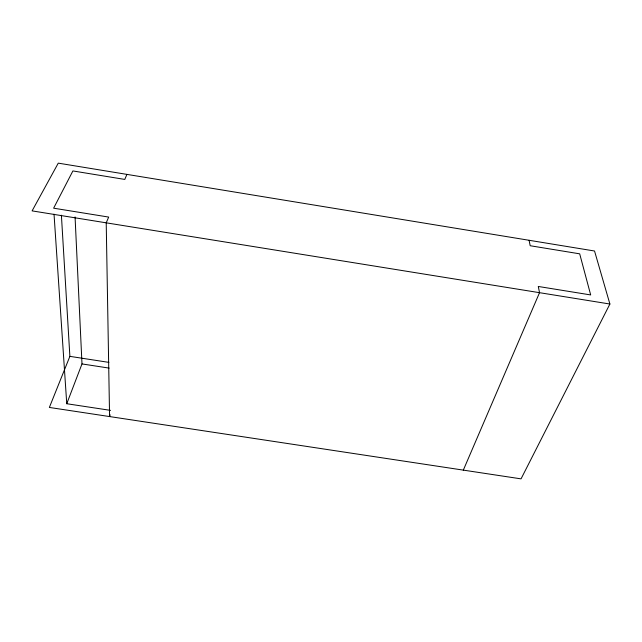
<?xml version="1.0" encoding="UTF-8"?>
<svg xmlns="http://www.w3.org/2000/svg" width="642" height="642" viewBox="0 0 642 642"><rect width="100%" height="100%" fill="white"/><g stroke="black" fill="none" stroke-linecap="round" stroke-linejoin="round"><path stroke-width="0.96" d="M110.143 414.836L109.581 416.562L106.219 222.83L108.683 217.076L53.631 208.185L72.899 170.941L124.781 179.423L126.931 174.391M110.585 410.374L66.752 403.73L81.991 363.926L75.066 216.94M61.399 215.198L69.882 356.358L49.362 407.445L521.047 478.86L609.9 304.027L594.54 251.006L58.27 163.14L32.1 210.881L609.9 304.027M463.323 470.121L539.529 292.688L538.293 286.468L590.68 294.935L579.694 253.831L530.188 245.734L529.104 240.285M69.882 356.358L108.899 362.377M81.991 363.926L109.156 368.107M54.032 214.171L66.752 403.73"/></g></svg>
